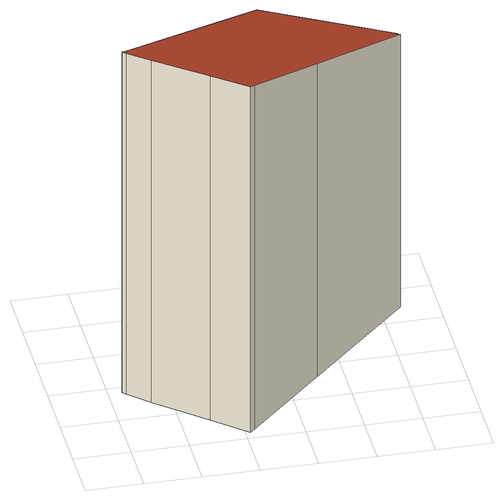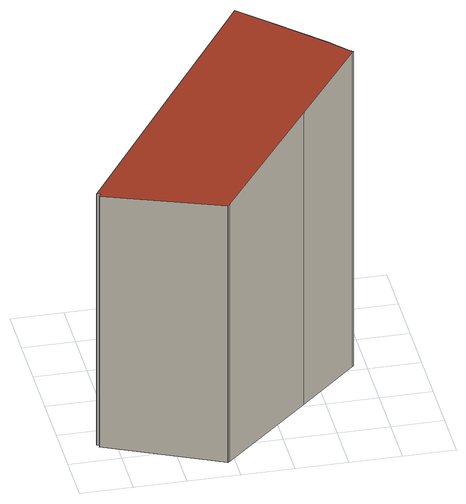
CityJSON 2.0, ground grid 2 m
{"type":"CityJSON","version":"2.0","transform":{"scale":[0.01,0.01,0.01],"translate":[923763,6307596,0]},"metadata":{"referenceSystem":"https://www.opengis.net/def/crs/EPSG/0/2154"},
"CityObjects":{
"building1":{"type":"Building","attributes":{"ArrDissolve-LoD12.global_elevation_50p":12.26,"ArrDissolve-LoD12.global_elevation_70p":12.8,"ArrDissolve-LoD12.global_elevation_max":13.7,"ArrDissolve-LoD12.global_elevation_min":0.169,"DataCoverageCalc.data_coverage":0.95,"LASInPolygons.ground_elevations":0,"OGRLoader.annee":"2021","OGRLoader.geo_batime":"0409200","OGRLoader.geo_dur":"01","OGRLoader.lot":"112","PC2MeshQuality-LoD12.mesh_error_f":1.07,"PC2MeshQuality-LoD13.mesh_error_f":1.07,"PC2MeshQuality-LoD22.mesh_error_f":0.706,"Validator-LoD12.errors":"[]","Validator-LoD13.errors":"[]","Validator-LoD22.errors":"[]"},"children":["building1-1"]},
"building1-1":{"type":"BuildingPart","parents":["building1"],"geometry":[{"type":"Solid","lod":"2.2","boundaries":[[[[0,1,2,3,4,5,6,7,8,9,10,11,12,13,14]],[[15,4,3,16]],[[16,3,2,17]],[[18,0,14,19]],[[20,5,4,15]],[[21,6,5,20]],[[22,12,11,23]],[[24,7,6,21]],[[25,13,12,22]],[[19,14,13,25]],[[26,9,8,27]],[[28,10,9,26]],[[27,8,7,24]],[[23,11,10,28]],[[17,2,1,29]],[[29,1,0,18]],[[17,29,18,19,25,22,23,28,26,27,24,21,20,15,16]]]],"semantics":{"surfaces":[{"type":"GroundSurface"},{"type":"WallSurface","on_footprint_edge":true},{"type":"RoofSurface"}],"values":[[0,1,1,1,1,1,1,1,1,1,1,1,1,1,1,1,2]]}}]}
},
"vertices":[
[130,288,0],[58,356,0],[46,367,0],[53,373,0],[276,582,0],[620,901,0],[626,906,0],[629,905,0],[1063,705,0],[1056,697,0],[1070,691,0],[706,325,0],[434,53,0],[416,35,0],[299,138,0],[276,582,1257],[53,373,1353],[46,367,1356],[130,288,1361],[299,138,1370],[620,901,1110],[626,906,1107],[434,53,1368],[706,325,1247],[629,905,1107],[416,35,1376],[1056,697,1085],[1063,705,1081],[1070,691,1084],[58,356,1356]
]}
